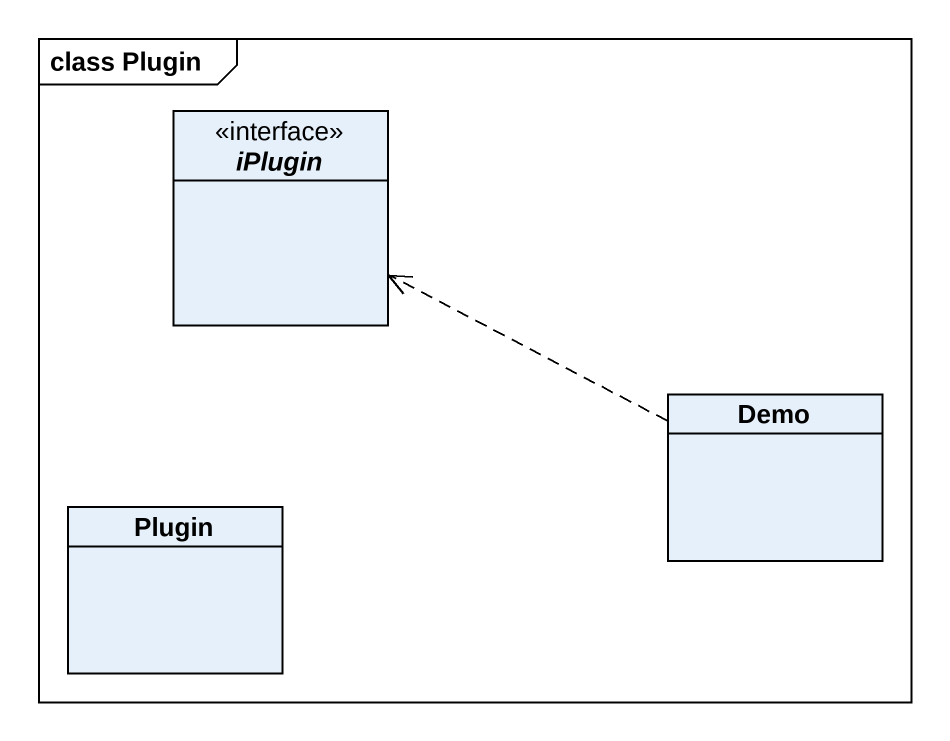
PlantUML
@startuml
mainframe class Plugin
hide circle
hide empty members
interface iPlugin <<interface>>
class Demo
class Plugin
Demo .left.> iPlugin
@enduml
